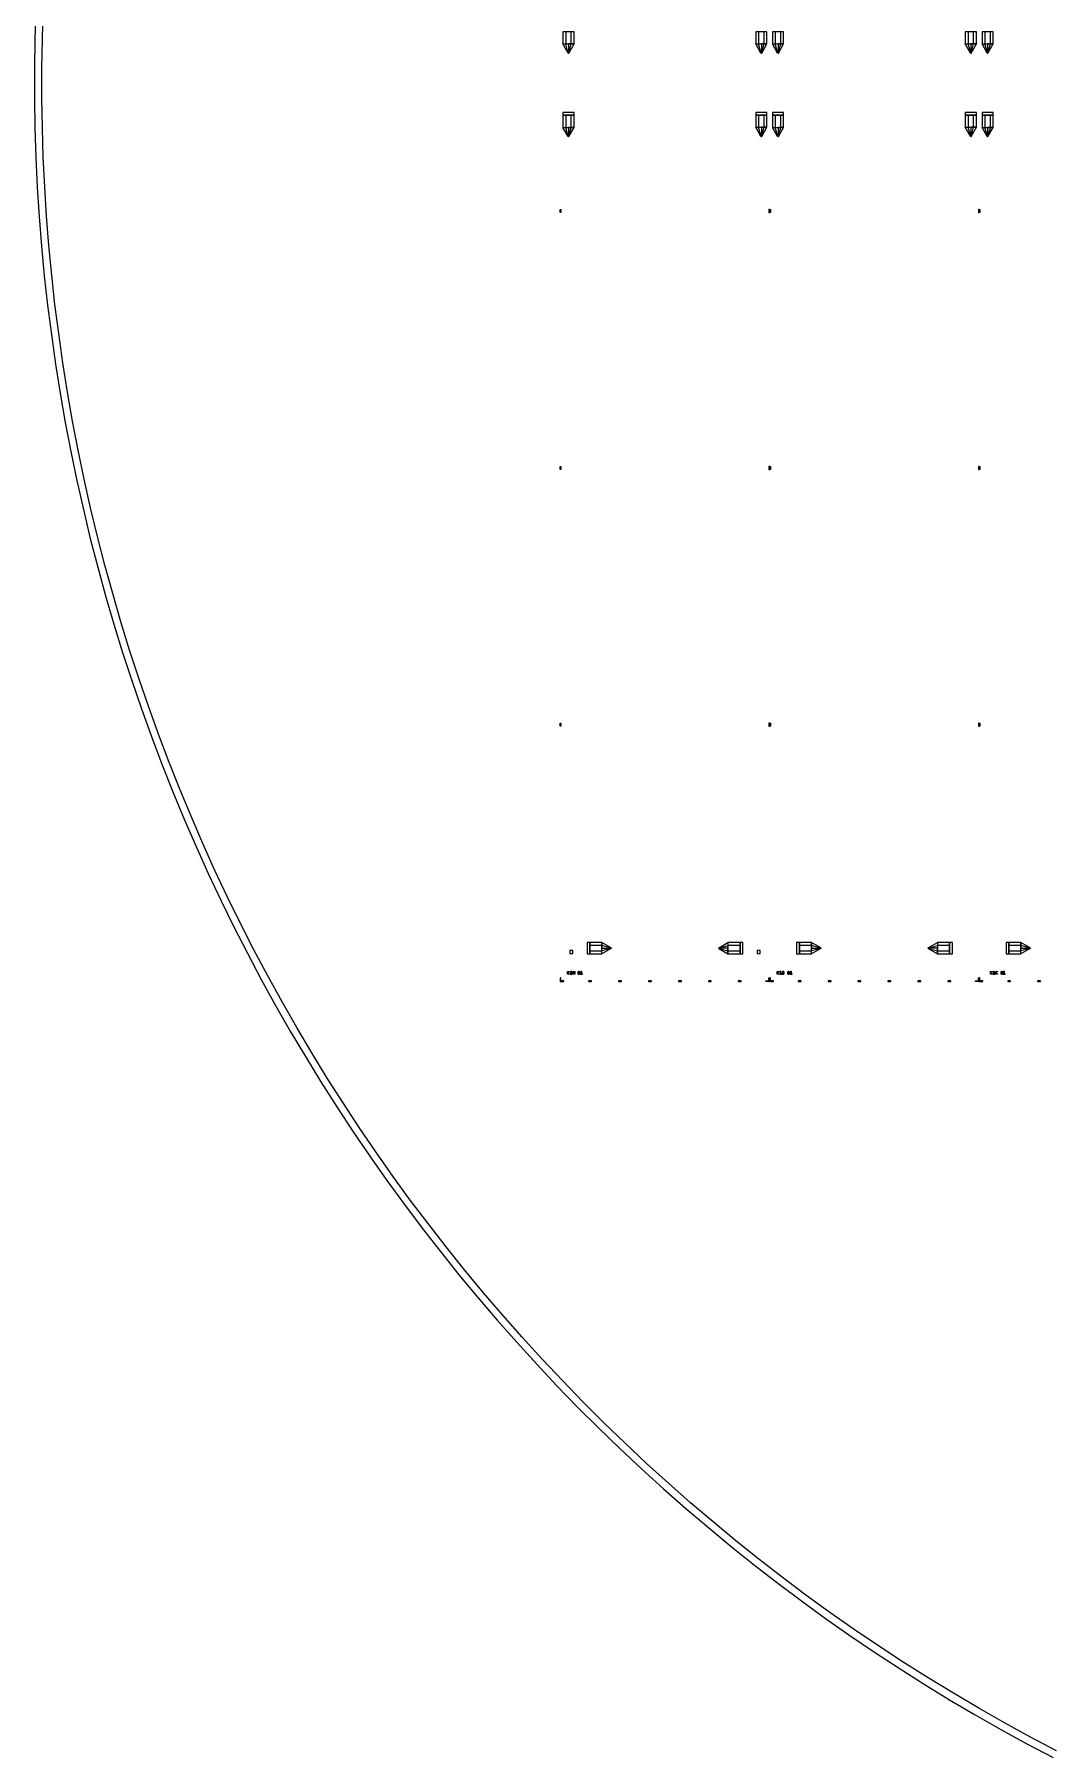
# Model space of a CAD drawing. Extents: x -50899 to 50899, y -48295 to 50898.
# Drawn here: x -50899 to -23503, y -45185 to 1302 of the extents above; entities that cross this region are included whole.
import ezdxf

# ---------------------------------------------------------------- set-up
doc = ezdxf.new("R2010")
doc.units = 0
doc.layers.add('GAP', color=1, linetype='continuous')
doc.layers.add('PIN', color=3, linetype='continuous')

# ---------------------------------------------------------------- blocks, each defined once
blk = doc.blocks.new('C1A')
at = {"layer": 'GAP'}
for points in [[(-100, 48400), (0, 48400), (0, 48380), (-80, 48380), (-80, 48300), (-100, 48300), (-100, 48400)], [(667, 48400), (747, 48400), (747, 48380), (667, 48380), (667, 48400)], [(1474, 48400), (1554, 48400), (1554, 48380), (1474, 48380), (1474, 48400)], [(2281, 48400), (2361, 48400), (2361, 48380), (2281, 48380), (2281, 48400)], [(3089, 48400), (3169, 48400), (3169, 48380), (3089, 48380), (3089, 48400)], [(3896, 48400), (3976, 48400), (3976, 48380), (3896, 48380), (3896, 48400)], [(4703, 48400), (4783, 48400), (4783, 48380), (4703, 48380), (4703, 48400)], [(5550, 48400), (5450, 48400), (5450, 48380), (5530, 48380), (5530, 48300), (5550, 48300), (5550, 48400)], [(-100, 41431), (-100, 41511), (-80, 41511), (-80, 41431), (-100, 41431)], [(5550, 41431), (5550, 41511), (5530, 41511), (5530, 41431), (5550, 41431)], [(-100, 34503), (-100, 34583), (-80, 34583), (-80, 34503), (-100, 34503)], [(5550, 34503), (5550, 34583), (5530, 34583), (5530, 34503), (5550, 34503)], [(-100, 27574), (-100, 27654), (-80, 27654), (-80, 27574), (-100, 27574)], [(5550, 27574), (5550, 27654), (5530, 27654), (5530, 27574), (5550, 27574)], [(-100, 20646), (-100, 20726), (-80, 20726), (-80, 20646), (-100, 20646)], [(5550, 20646), (5550, 20726), (5530, 20726), (5530, 20646), (5550, 20646)], [(-100, 13717), (-100, 13797), (-80, 13797), (-80, 13717), (-100, 13717)], [(5550, 13717), (5550, 13797), (5530, 13797), (5530, 13717), (5550, 13717)], [(-100, 6789), (-100, 6869), (-80, 6869), (-80, 6789), (-100, 6789)], [(5550, 6789), (5550, 6869), (5530, 6869), (5530, 6789), (5550, 6789)], [(-100, -100), (0, -100), (0, -80), (-80, -80), (-80, 0), (-100, 0), (-100, -100)], [(5550, -100), (5450, -100), (5450, -80), (5530, -80), (5530, 0), (5550, 0), (5550, -100)], [(667, -100), (747, -100), (747, -80), (667, -80), (667, -100)], [(1474, -100), (1554, -100), (1554, -80), (1474, -80), (1474, -100)], [(2281, -100), (2361, -100), (2361, -80), (2281, -80), (2281, -100)], [(3089, -100), (3169, -100), (3169, -80), (3089, -80), (3089, -100)], [(3896, -100), (3976, -100), (3976, -80), (3896, -80), (3896, -100)], [(4703, -100), (4783, -100), (4783, -80), (4703, -80), (4703, -100)]]:
    blk.add_lwpolyline(points, dxfattribs=at)
blk = doc.blocks.new('C1AGAP')
for points in [[(-25, 25525), (-25, 25200), (275, 25200), (275, 25525), (-25, 25525)], [(-25, 25525), (-25, 25200), (275, 25200), (275, 25525), (-25, 25525)], [(125, 25200), (125, 24950), (115.16, 24950), (-25, 25200), (125, 25200)], [(125, 25200), (125, 24950), (115.16, 24950), (-25, 25200), (125, 25200)], [(125, 25200), (125, 24950), (134.84, 24950), (275, 25200), (125, 25200)], [(125, 25200), (125, 24950), (134.84, 24950), (275, 25200), (125, 25200)], [(5175, 25525), (5175, 25200), (5475, 25200), (5475, 25525), (5175, 25525)], [(5175, 25525), (5175, 25200), (5475, 25200), (5475, 25525), (5175, 25525)], [(5325, 25200), (5325, 24950), (5315.16, 24950), (5175, 25200), (5325, 25200)], [(5325, 25200), (5325, 24950), (5315.16, 24950), (5175, 25200), (5325, 25200)], [(5325, 25200), (5325, 24950), (5334.84, 24950), (5475, 25200), (5325, 25200)], [(5325, 25200), (5325, 24950), (5334.84, 24950), (5475, 25200), (5325, 25200)], [(-25, 23345), (-25, 23270), (275, 23270), (275, 23345), (-25, 23345)], [(-25, 23345), (-25, 23270), (275, 23270), (275, 23345), (-25, 23345)], [(-25, 23270), (-25, 22945), (275, 22945), (275, 23270), (-25, 23270)], [(-25, 23270), (-25, 22945), (275, 22945), (275, 23270), (-25, 23270)], [(5175, 23350), (5175, 23275), (5475, 23275), (5475, 23350), (5175, 23350)], [(5175, 23350), (5175, 23275), (5475, 23275), (5475, 23350), (5175, 23350)], [(5175, 23275), (5175, 22950), (5475, 22950), (5475, 23275), (5175, 23275)], [(5175, 23275), (5175, 22950), (5475, 22950), (5475, 23275), (5175, 23275)], [(125, 22945), (125, 22695), (115.16, 22695), (-25, 22945), (125, 22945)], [(125, 22945), (125, 22695), (115.16, 22695), (-25, 22945), (125, 22945)], [(125, 22945), (125, 22695), (134.84, 22695), (275, 22945), (125, 22945)], [(125, 22945), (125, 22695), (134.84, 22695), (275, 22945), (125, 22945)], [(5325, 22950), (5325, 22700), (5315.16, 22700), (5175, 22950), (5325, 22950)], [(5325, 22950), (5325, 22700), (5315.16, 22700), (5175, 22950), (5325, 22950)], [(5325, 22950), (5325, 22700), (5334.84, 22700), (5475, 22950), (5325, 22950)], [(5325, 22950), (5325, 22700), (5334.84, 22700), (5475, 22950), (5325, 22950)], [(625, 650), (700, 650), (700, 950), (625, 950), (625, 650)], [(625, 650), (700, 650), (700, 950), (625, 950), (625, 650)], [(700, 650), (1025, 650), (1025, 950), (700, 950), (700, 650)], [(700, 650), (1025, 650), (1025, 950), (700, 950), (700, 650)], [(1025, 800), (1275, 800), (1275, 809.84), (1025, 950), (1025, 800)], [(1025, 800), (1275, 800), (1275, 809.84), (1025, 950), (1025, 800)], [(4425, 800), (4175, 800), (4175, 809.84), (4425, 950), (4425, 800)], [(4425, 800), (4175, 800), (4175, 809.84), (4425, 950), (4425, 800)], [(4750, 950), (4425, 950), (4425, 650), (4750, 650), (4750, 950)], [(4750, 950), (4425, 950), (4425, 650), (4750, 650), (4750, 950)], [(4825, 950), (4750, 950), (4750, 650), (4825, 650), (4825, 950)], [(4825, 950), (4750, 950), (4750, 650), (4825, 650), (4825, 950)], [(160, 740), (160, 660), (240, 660), (240, 740), (160, 740)], [(1025, 800), (1275, 800), (1275, 790.16), (1025, 650), (1025, 800)], [(1025, 800), (1275, 800), (1275, 790.16), (1025, 650), (1025, 800)], [(4425, 800), (4175, 800), (4175, 790.16), (4425, 650), (4425, 800)], [(4425, 800), (4175, 800), (4175, 790.16), (4425, 650), (4425, 800)], [(5210, 740), (5210, 660), (5290, 660), (5290, 740), (5210, 740)]]:
    blk.add_lwpolyline(points)
at = {"layer": 'GAP'}
for points in [[(100, 100), (100, 170), (152.5, 170), (152.5, 161.25), (117.5, 161.25), (117.5, 108.75), (152.5, 108.75), (152.5, 100), (100, 100), (100, 100)], [(170, 100), (222.5, 100), (222.5, 108.75), (205, 108.75), (205, 170), (187.5, 170), (170, 161.25), (170, 152.5), (187.5, 152.5), (187.5, 108.75), (170, 108.75), (170, 100), (170, 100)], [(240, 100), (240, 170), (292.5, 170), (292.5, 100), (275, 100), (275, 161.25), (257.5, 161.25), (257.5, 100), (240, 100)], [(257.5, 135), (257.5, 143.75), (275, 143.75), (275, 135), (257.5, 135)]]:
    blk.add_lwpolyline(points, dxfattribs=at)
blk = doc.blocks.new('C1APIN')
for points in [[(50, 25525), (50, 25200), (200, 25200), (200, 25525), (50, 25525)], [(50, 25525), (50, 25200), (200, 25200), (200, 25525), (50, 25525)], [(125, 25200), (125, 24950), (120, 24950), (50, 25200), (125, 25200)], [(125, 25200), (125, 24950), (120, 24950), (50, 25200), (125, 25200)], [(125, 25200), (125, 24950), (130, 24950), (200, 25200), (125, 25200)], [(125, 25200), (125, 24950), (130, 24950), (200, 25200), (125, 25200)], [(5250, 25525), (5250, 25200), (5400, 25200), (5400, 25525), (5250, 25525)], [(5250, 25525), (5250, 25200), (5400, 25200), (5400, 25525), (5250, 25525)], [(5325, 25200), (5325, 24950), (5320, 24950), (5250, 25200), (5325, 25200)], [(5325, 25200), (5325, 24950), (5320, 24950), (5250, 25200), (5325, 25200)], [(5325, 25200), (5325, 24950), (5330, 24950), (5400, 25200), (5325, 25200)], [(5325, 25200), (5325, 24950), (5330, 24950), (5400, 25200), (5325, 25200)], [(50, 23270), (50, 22945), (200, 22945), (200, 23270), (50, 23270)], [(50, 23270), (50, 22945), (200, 22945), (200, 23270), (50, 23270)], [(5250, 23275), (5250, 22950), (5400, 22950), (5400, 23275), (5250, 23275)], [(5250, 23275), (5250, 22950), (5400, 22950), (5400, 23275), (5250, 23275)], [(125, 22945), (125, 22695), (120, 22695), (50, 22945), (125, 22945)], [(125, 22945), (125, 22695), (120, 22695), (50, 22945), (125, 22945)], [(125, 22945), (125, 22695), (130, 22695), (200, 22945), (125, 22945)], [(125, 22945), (125, 22695), (130, 22695), (200, 22945), (125, 22945)], [(5325, 22950), (5325, 22700), (5320, 22700), (5250, 22950), (5325, 22950)], [(5325, 22950), (5325, 22700), (5320, 22700), (5250, 22950), (5325, 22950)], [(5325, 22950), (5325, 22700), (5330, 22700), (5400, 22950), (5325, 22950)], [(5325, 22950), (5325, 22700), (5330, 22700), (5400, 22950), (5325, 22950)], [(700, 725), (1025, 725), (1025, 875), (700, 875), (700, 725)], [(700, 725), (1025, 725), (1025, 875), (700, 875), (700, 725)], [(1025, 800), (1275, 800), (1275, 805), (1025, 875), (1025, 800)], [(1025, 800), (1275, 800), (1275, 805), (1025, 875), (1025, 800)], [(1025, 800), (1275, 800), (1275, 795), (1025, 725), (1025, 800)], [(1025, 800), (1275, 800), (1275, 795), (1025, 725), (1025, 800)], [(4425, 800), (4175, 800), (4175, 805), (4425, 875), (4425, 800)], [(4425, 800), (4175, 800), (4175, 805), (4425, 875), (4425, 800)], [(4425, 800), (4175, 800), (4175, 795), (4425, 725), (4425, 800)], [(4425, 800), (4175, 800), (4175, 795), (4425, 725), (4425, 800)], [(4750, 875), (4425, 875), (4425, 725), (4750, 725), (4750, 875)], [(4750, 875), (4425, 875), (4425, 725), (4750, 725), (4750, 875)]]:
    blk.add_lwpolyline(points)
blk = doc.blocks.new('C1B')
at = {"layer": 'GAP'}
for points in [[(-100, 48400), (0, 48400), (0, 48380), (-80, 48380), (-80, 48300), (-100, 48300), (-100, 48400)], [(667, 48400), (747, 48400), (747, 48380), (667, 48380), (667, 48400)], [(1474, 48400), (1554, 48400), (1554, 48380), (1474, 48380), (1474, 48400)], [(2281, 48400), (2361, 48400), (2361, 48380), (2281, 48380), (2281, 48400)], [(3089, 48400), (3169, 48400), (3169, 48380), (3089, 48380), (3089, 48400)], [(3896, 48400), (3976, 48400), (3976, 48380), (3896, 48380), (3896, 48400)], [(4703, 48400), (4783, 48400), (4783, 48380), (4703, 48380), (4703, 48400)], [(5550, 48400), (5450, 48400), (5450, 48380), (5530, 48380), (5530, 48300), (5550, 48300), (5550, 48400)], [(-100, 41431), (-100, 41511), (-80, 41511), (-80, 41431), (-100, 41431)], [(5550, 41431), (5550, 41511), (5530, 41511), (5530, 41431), (5550, 41431)], [(-100, 34503), (-100, 34583), (-80, 34583), (-80, 34503), (-100, 34503)], [(5550, 34503), (5550, 34583), (5530, 34583), (5530, 34503), (5550, 34503)], [(-100, 27574), (-100, 27654), (-80, 27654), (-80, 27574), (-100, 27574)], [(5550, 27574), (5550, 27654), (5530, 27654), (5530, 27574), (5550, 27574)], [(-100, 20646), (-100, 20726), (-80, 20726), (-80, 20646), (-100, 20646)], [(5550, 20646), (5550, 20726), (5530, 20726), (5530, 20646), (5550, 20646)], [(-100, 13717), (-100, 13797), (-80, 13797), (-80, 13717), (-100, 13717)], [(5550, 13717), (5550, 13797), (5530, 13797), (5530, 13717), (5550, 13717)], [(-100, 6789), (-100, 6869), (-80, 6869), (-80, 6789), (-100, 6789)], [(5550, 6789), (5550, 6869), (5530, 6869), (5530, 6789), (5550, 6789)], [(-100, -100), (0, -100), (0, -80), (-80, -80), (-80, 0), (-100, 0), (-100, -100)], [(5550, -100), (5450, -100), (5450, -80), (5530, -80), (5530, 0), (5550, 0), (5550, -100)], [(667, -100), (747, -100), (747, -80), (667, -80), (667, -100)], [(1474, -100), (1554, -100), (1554, -80), (1474, -80), (1474, -100)], [(2281, -100), (2361, -100), (2361, -80), (2281, -80), (2281, -100)], [(3089, -100), (3169, -100), (3169, -80), (3089, -80), (3089, -100)], [(3896, -100), (3976, -100), (3976, -80), (3896, -80), (3896, -100)], [(4703, -100), (4783, -100), (4783, -80), (4703, -80), (4703, -100)]]:
    blk.add_lwpolyline(points, dxfattribs=at)
blk = doc.blocks.new('C1BGAP')
for points in [[(-25, 25525), (-25, 25200), (275, 25200), (275, 25525), (-25, 25525)], [(-25, 25525), (-25, 25200), (275, 25200), (275, 25525), (-25, 25525)], [(125, 25200), (125, 24950), (115.16, 24950), (-25, 25200), (125, 25200)], [(125, 25200), (125, 24950), (115.16, 24950), (-25, 25200), (125, 25200)], [(125, 25200), (125, 24950), (134.84, 24950), (275, 25200), (125, 25200)], [(125, 25200), (125, 24950), (134.84, 24950), (275, 25200), (125, 25200)], [(5175, 25525), (5175, 25200), (5475, 25200), (5475, 25525), (5175, 25525)], [(5175, 25525), (5175, 25200), (5475, 25200), (5475, 25525), (5175, 25525)], [(5325, 25200), (5325, 24950), (5315.16, 24950), (5175, 25200), (5325, 25200)], [(5325, 25200), (5325, 24950), (5315.16, 24950), (5175, 25200), (5325, 25200)], [(5325, 25200), (5325, 24950), (5334.84, 24950), (5475, 25200), (5325, 25200)], [(5325, 25200), (5325, 24950), (5334.84, 24950), (5475, 25200), (5325, 25200)], [(-25, 23345), (-25, 23270), (275, 23270), (275, 23345), (-25, 23345)], [(-25, 23345), (-25, 23270), (275, 23270), (275, 23345), (-25, 23345)], [(-25, 23270), (-25, 22945), (275, 22945), (275, 23270), (-25, 23270)], [(-25, 23270), (-25, 22945), (275, 22945), (275, 23270), (-25, 23270)], [(5175, 23350), (5175, 23275), (5475, 23275), (5475, 23350), (5175, 23350)], [(5175, 23350), (5175, 23275), (5475, 23275), (5475, 23350), (5175, 23350)], [(5175, 23275), (5175, 22950), (5475, 22950), (5475, 23275), (5175, 23275)], [(5175, 23275), (5175, 22950), (5475, 22950), (5475, 23275), (5175, 23275)], [(125, 22945), (125, 22695), (115.16, 22695), (-25, 22945), (125, 22945)], [(125, 22945), (125, 22695), (115.16, 22695), (-25, 22945), (125, 22945)], [(125, 22945), (125, 22695), (134.84, 22695), (275, 22945), (125, 22945)], [(125, 22945), (125, 22695), (134.84, 22695), (275, 22945), (125, 22945)], [(5325, 22950), (5325, 22700), (5315.16, 22700), (5175, 22950), (5325, 22950)], [(5325, 22950), (5325, 22700), (5315.16, 22700), (5175, 22950), (5325, 22950)], [(5325, 22950), (5325, 22700), (5334.84, 22700), (5475, 22950), (5325, 22950)], [(5325, 22950), (5325, 22700), (5334.84, 22700), (5475, 22950), (5325, 22950)], [(625, 650), (700, 650), (700, 950), (625, 950), (625, 650)], [(625, 650), (700, 650), (700, 950), (625, 950), (625, 650)], [(700, 650), (1025, 650), (1025, 950), (700, 950), (700, 650)], [(700, 650), (1025, 650), (1025, 950), (700, 950), (700, 650)], [(1025, 800), (1275, 800), (1275, 809.84), (1025, 950), (1025, 800)], [(1025, 800), (1275, 800), (1275, 809.84), (1025, 950), (1025, 800)], [(4425, 800), (4175, 800), (4175, 809.84), (4425, 950), (4425, 800)], [(4425, 800), (4175, 800), (4175, 809.84), (4425, 950), (4425, 800)], [(4750, 950), (4425, 950), (4425, 650), (4750, 650), (4750, 950)], [(4750, 950), (4425, 950), (4425, 650), (4750, 650), (4750, 950)], [(4825, 950), (4750, 950), (4750, 650), (4825, 650), (4825, 950)], [(4825, 950), (4750, 950), (4750, 650), (4825, 650), (4825, 950)], [(1025, 800), (1275, 800), (1275, 790.16), (1025, 650), (1025, 800)], [(1025, 800), (1275, 800), (1275, 790.16), (1025, 650), (1025, 800)], [(4425, 800), (4175, 800), (4175, 790.16), (4425, 650), (4425, 800)], [(4425, 800), (4175, 800), (4175, 790.16), (4425, 650), (4425, 800)]]:
    blk.add_lwpolyline(points)
at = {"layer": 'GAP'}
for points in [[(100, 100), (100, 170), (152.5, 170), (152.5, 161.25), (117.5, 161.25), (117.5, 108.75), (152.5, 108.75), (152.5, 100), (100, 100), (100, 100)], [(170, 100), (222.5, 100), (222.5, 108.75), (205, 108.75), (205, 170), (187.5, 170), (170, 161.25), (170, 152.5), (187.5, 152.5), (187.5, 108.75), (170, 108.75), (170, 100), (170, 100)], [(240, 100), (257.5, 100), (257.5, 170), (240, 170), (240, 100)], [(257.5, 100), (275, 100), (292.5, 108.75), (292.5, 126.25), (275, 135), (292.5, 143.75), (292.5, 161.25), (275, 170), (257.5, 170), (257.5, 161.25), (275, 161.25), (275, 143.75), (257.5, 143.75), (257.5, 126.25), (275, 126.25), (275, 108.75), (257.5, 108.75), (257.5, 100)]]:
    blk.add_lwpolyline(points, dxfattribs=at)
blk = doc.blocks.new('C1BPIN')
for points in [[(50, 25525), (50, 25200), (200, 25200), (200, 25525), (50, 25525)], [(50, 25525), (50, 25200), (200, 25200), (200, 25525), (50, 25525)], [(125, 25200), (125, 24950), (120, 24950), (50, 25200), (125, 25200)], [(125, 25200), (125, 24950), (120, 24950), (50, 25200), (125, 25200)], [(125, 25200), (125, 24950), (130, 24950), (200, 25200), (125, 25200)], [(125, 25200), (125, 24950), (130, 24950), (200, 25200), (125, 25200)], [(5250, 25525), (5250, 25200), (5400, 25200), (5400, 25525), (5250, 25525)], [(5250, 25525), (5250, 25200), (5400, 25200), (5400, 25525), (5250, 25525)], [(5325, 25200), (5325, 24950), (5320, 24950), (5250, 25200), (5325, 25200)], [(5325, 25200), (5325, 24950), (5320, 24950), (5250, 25200), (5325, 25200)], [(5325, 25200), (5325, 24950), (5330, 24950), (5400, 25200), (5325, 25200)], [(5325, 25200), (5325, 24950), (5330, 24950), (5400, 25200), (5325, 25200)], [(50, 23270), (50, 22945), (200, 22945), (200, 23270), (50, 23270)], [(50, 23270), (50, 22945), (200, 22945), (200, 23270), (50, 23270)], [(5250, 23275), (5250, 22950), (5400, 22950), (5400, 23275), (5250, 23275)], [(5250, 23275), (5250, 22950), (5400, 22950), (5400, 23275), (5250, 23275)], [(125, 22945), (125, 22695), (120, 22695), (50, 22945), (125, 22945)], [(125, 22945), (125, 22695), (120, 22695), (50, 22945), (125, 22945)], [(125, 22945), (125, 22695), (130, 22695), (200, 22945), (125, 22945)], [(125, 22945), (125, 22695), (130, 22695), (200, 22945), (125, 22945)], [(5325, 22950), (5325, 22700), (5320, 22700), (5250, 22950), (5325, 22950)], [(5325, 22950), (5325, 22700), (5320, 22700), (5250, 22950), (5325, 22950)], [(5325, 22950), (5325, 22700), (5330, 22700), (5400, 22950), (5325, 22950)], [(5325, 22950), (5325, 22700), (5330, 22700), (5400, 22950), (5325, 22950)], [(700, 725), (1025, 725), (1025, 875), (700, 875), (700, 725)], [(700, 725), (1025, 725), (1025, 875), (700, 875), (700, 725)], [(1025, 800), (1275, 800), (1275, 805), (1025, 875), (1025, 800)], [(1025, 800), (1275, 800), (1275, 805), (1025, 875), (1025, 800)], [(1025, 800), (1275, 800), (1275, 795), (1025, 725), (1025, 800)], [(1025, 800), (1275, 800), (1275, 795), (1025, 725), (1025, 800)], [(4425, 800), (4175, 800), (4175, 805), (4425, 875), (4425, 800)], [(4425, 800), (4175, 800), (4175, 805), (4425, 875), (4425, 800)], [(4425, 800), (4175, 800), (4175, 795), (4425, 725), (4425, 800)], [(4425, 800), (4175, 800), (4175, 795), (4425, 725), (4425, 800)], [(4750, 875), (4425, 875), (4425, 725), (4750, 725), (4750, 875)], [(4750, 875), (4425, 875), (4425, 725), (4750, 725), (4750, 875)]]:
    blk.add_lwpolyline(points)
blk = doc.blocks.new('C1C')
at = {"layer": 'GAP'}
for points in [[(-100, 48400), (0, 48400), (0, 48380), (-80, 48380), (-80, 48300), (-100, 48300), (-100, 48400)], [(667, 48400), (747, 48400), (747, 48380), (667, 48380), (667, 48400)], [(1474, 48400), (1554, 48400), (1554, 48380), (1474, 48380), (1474, 48400)], [(2281, 48400), (2361, 48400), (2361, 48380), (2281, 48380), (2281, 48400)], [(3089, 48400), (3169, 48400), (3169, 48380), (3089, 48380), (3089, 48400)], [(3896, 48400), (3976, 48400), (3976, 48380), (3896, 48380), (3896, 48400)], [(4703, 48400), (4783, 48400), (4783, 48380), (4703, 48380), (4703, 48400)], [(5550, 48400), (5450, 48400), (5450, 48380), (5530, 48380), (5530, 48300), (5550, 48300), (5550, 48400)], [(-100, 41431), (-100, 41511), (-80, 41511), (-80, 41431), (-100, 41431)], [(5550, 41431), (5550, 41511), (5530, 41511), (5530, 41431), (5550, 41431)], [(-100, 34503), (-100, 34583), (-80, 34583), (-80, 34503), (-100, 34503)], [(5550, 34503), (5550, 34583), (5530, 34583), (5530, 34503), (5550, 34503)], [(-100, 27574), (-100, 27654), (-80, 27654), (-80, 27574), (-100, 27574)], [(5550, 27574), (5550, 27654), (5530, 27654), (5530, 27574), (5550, 27574)], [(-100, 20646), (-100, 20726), (-80, 20726), (-80, 20646), (-100, 20646)], [(5550, 20646), (5550, 20726), (5530, 20726), (5530, 20646), (5550, 20646)], [(-100, 13717), (-100, 13797), (-80, 13797), (-80, 13717), (-100, 13717)], [(5550, 13717), (5550, 13797), (5530, 13797), (5530, 13717), (5550, 13717)], [(-100, 6789), (-100, 6869), (-80, 6869), (-80, 6789), (-100, 6789)], [(5550, 6789), (5550, 6869), (5530, 6869), (5530, 6789), (5550, 6789)], [(-100, -100), (0, -100), (0, -80), (-80, -80), (-80, 0), (-100, 0), (-100, -100)], [(5550, -100), (5450, -100), (5450, -80), (5530, -80), (5530, 0), (5550, 0), (5550, -100)], [(667, -100), (747, -100), (747, -80), (667, -80), (667, -100)], [(1474, -100), (1554, -100), (1554, -80), (1474, -80), (1474, -100)], [(2281, -100), (2361, -100), (2361, -80), (2281, -80), (2281, -100)], [(3089, -100), (3169, -100), (3169, -80), (3089, -80), (3089, -100)], [(3896, -100), (3976, -100), (3976, -80), (3896, -80), (3896, -100)], [(4703, -100), (4783, -100), (4783, -80), (4703, -80), (4703, -100)]]:
    blk.add_lwpolyline(points, dxfattribs=at)
blk = doc.blocks.new('C1CGAP')
for points in [[(-25, 25525), (-25, 25200), (275, 25200), (275, 25525), (-25, 25525)], [(-25, 25525), (-25, 25200), (275, 25200), (275, 25525), (-25, 25525)], [(125, 25200), (125, 24950), (115.158, 24950), (-25, 25200), (125, 25200)], [(125, 25200), (125, 24950), (115.158, 24950), (-25, 25200), (125, 25200)], [(125, 25200), (125, 24950), (134.842, 24950), (275, 25200), (125, 25200)], [(125, 25200), (125, 24950), (134.842, 24950), (275, 25200), (125, 25200)], [(-25, 23345), (-25, 23270), (275, 23270), (275, 23345), (-25, 23345)], [(-25, 23345), (-25, 23270), (275, 23270), (275, 23345), (-25, 23345)], [(-25, 23270), (-25, 22945), (275, 22945), (275, 23270), (-25, 23270)], [(-25, 23270), (-25, 22945), (275, 22945), (275, 23270), (-25, 23270)], [(125, 22945), (125, 22695), (115.158, 22695), (-25, 22945), (125, 22945)], [(125, 22945), (125, 22695), (115.158, 22695), (-25, 22945), (125, 22945)], [(125, 22945), (125, 22695), (134.842, 22695), (275, 22945), (125, 22945)], [(125, 22945), (125, 22695), (134.842, 22695), (275, 22945), (125, 22945)], [(625, 650), (700, 650), (700, 950), (625, 950), (625, 650)], [(625, 650), (700, 650), (700, 950), (625, 950), (625, 650)], [(700, 650), (1025, 650), (1025, 950), (700, 950), (700, 650)], [(700, 650), (1025, 650), (1025, 950), (700, 950), (700, 650)], [(1025, 800), (1275, 800), (1275, 809.842), (1025, 950), (1025, 800)], [(1025, 800), (1275, 800), (1275, 809.842), (1025, 950), (1025, 800)], [(1025, 800), (1275, 800), (1275, 790.158), (1025, 650), (1025, 800)], [(1025, 800), (1275, 800), (1275, 790.158), (1025, 650), (1025, 800)]]:
    blk.add_lwpolyline(points)
at = {"layer": 'GAP'}
for points in [[(200, 100), (200, 170), (252.5, 170), (252.5, 161.25), (217.5, 161.25), (217.5, 108.75), (252.5, 108.75), (252.5, 100), (200, 100), (200, 100)], [(270, 100), (322.5, 100), (322.5, 108.75), (305, 108.75), (305, 170), (287.5, 170), (270, 161.25), (270, 152.5), (287.5, 152.5), (287.5, 108.75), (270, 108.75), (270, 100), (270, 100)], [(340, 100), (340, 170), (392.5, 170), (392.5, 161.25), (357.5, 161.25), (357.5, 108.75), (392.5, 108.75), (392.5, 100), (340, 100), (340, 100)]]:
    blk.add_lwpolyline(points, dxfattribs=at)
blk = doc.blocks.new('C1CPIN')
for points in [[(50, 25525), (50, 25200), (200, 25200), (200, 25525), (50, 25525)], [(50, 25525), (50, 25200), (200, 25200), (200, 25525), (50, 25525)], [(125, 25200), (125, 24950), (120, 24950), (50, 25200), (125, 25200)], [(125, 25200), (125, 24950), (120, 24950), (50, 25200), (125, 25200)], [(125, 25200), (125, 24950), (130, 24950), (200, 25200), (125, 25200)], [(125, 25200), (125, 24950), (130, 24950), (200, 25200), (125, 25200)], [(50, 23270), (50, 22945), (200, 22945), (200, 23270), (50, 23270)], [(50, 23270), (50, 22945), (200, 22945), (200, 23270), (50, 23270)], [(125, 22945), (125, 22695), (120, 22695), (50, 22945), (125, 22945)], [(125, 22945), (125, 22695), (120, 22695), (50, 22945), (125, 22945)], [(125, 22945), (125, 22695), (130, 22695), (200, 22945), (125, 22945)], [(125, 22945), (125, 22695), (130, 22695), (200, 22945), (125, 22945)], [(700, 725), (1025, 725), (1025, 875), (700, 875), (700, 725)], [(700, 725), (1025, 725), (1025, 875), (700, 875), (700, 725)], [(1025, 800), (1275, 800), (1275, 805), (1025, 875), (1025, 800)], [(1025, 800), (1275, 800), (1275, 805), (1025, 875), (1025, 800)], [(1025, 800), (1275, 800), (1275, 795), (1025, 725), (1025, 800)], [(1025, 800), (1275, 800), (1275, 795), (1025, 725), (1025, 800)]]:
    blk.add_lwpolyline(points)

msp = doc.modelspace()

# ---------------------------------------------------------------- linework, layer by layer
for points in [[(-50862, 1979), (-50886, 1180), (-50899, 380), (-50898, -419), (-50885, -1219), (-50860, -2018), (-50822, -2817), (-50771, -3615), (-50708, -4413), (-50633, -5209), (-50545, -6004), (-50444, -6797), (-50331, -7589), (-50206, -8378), (-50068, -9166), (-49918, -9952), (-49755, -10735), (-49580, -11515), (-49393, -12293), (-49194, -13067), (-48983, -13839), (-48759, -14606), (-48524, -15371), (-48276, -16131), (-48017, -16888), (-47746, -17640), (-47463, -18388), (-47168, -19131), (-46861, -19870), (-46543, -20604), (-46214, -21332), (-45873, -22056), (-45521, -22774), (-45158, -23486), (-44783, -24193), (-44397, -24893), (-44001, -25588), (-43593, -26276), (-43175, -26958), (-42746, -27633), (-42307, -28301), (-41857, -28962), (-41397, -29616), (-40926, -30263), (-40446, -30902), (-39955, -31534), (-39455, -32158), (-38945, -32774), (-38425, -33381), (-37896, -33981), (-37357, -34572), (-36810, -35155), (-36253, -35729), (-35687, -36294), (-35112, -36850), (-34529, -37397), (-33937, -37935), (-33337, -38464), (-32729, -38983), (-32112, -39492), (-31488, -39992), (-30855, -40482), (-30216, -40961), (-29568, -41431), (-28914, -41890), (-28252, -42340), (-27583, -42778), (-26908, -43206), (-26226, -43624), (-25537, -44030), (-24842, -44426), (-24141, -44811), (-23434, -45185)], [(-23342, -45007), (-24046, -44635), (-24745, -44252), (-25437, -43857), (-26123, -43452), (-26802, -43036), (-27475, -42610), (-28141, -42173), (-28800, -41726), (-29452, -41268), (-30097, -40800), (-30734, -40322), (-31364, -39835), (-31986, -39337), (-32600, -38830), (-33206, -38313), (-33804, -37786), (-34393, -37250), (-34974, -36705), (-35547, -36151), (-36110, -35588), (-36665, -35017), (-37211, -34436), (-37747, -33847), (-38274, -33250), (-38792, -32645), (-39300, -32031), (-39798, -31410), (-40287, -30781), (-40766, -30144), (-41234, -29500), (-41692, -28848), (-42141, -28190), (-42578, -27524), (-43005, -26852), (-43422, -26173), (-43828, -25487), (-44223, -24796), (-44607, -24098), (-44980, -23394), (-45342, -22684), (-45693, -21969), (-46032, -21249), (-46361, -20523), (-46677, -19792), (-46982, -19056), (-47276, -18316), (-47558, -17571), (-47828, -16821), (-48087, -16068), (-48333, -15310), (-48568, -14549), (-48790, -13784), (-49001, -13016), (-49199, -12244), (-49386, -11470), (-49560, -10693), (-49722, -9913), (-49871, -9130), (-50008, -8346), (-50133, -7559), (-50246, -6770), (-50346, -5980), (-50434, -5188), (-50509, -4395), (-50572, -3601), (-50622, -2806), (-50660, -2010), (-50685, -1214), (-50698, -418), (-50699, 379), (-50686, 1175), (-50662, 1971)]]:
    msp.add_lwpolyline(points)
at = {"layer": 'GAP'}
for points in [[(-36525, -24050), (-36525, -23980), (-36472, -23980), (-36472, -23989), (-36508, -23989), (-36508, -24041), (-36472, -24041), (-36472, -24050), (-36525, -24050), (-36525, -24050)], [(-36455, -24050), (-36402, -24050), (-36402, -24041), (-36420, -24041), (-36420, -23980), (-36438, -23980), (-36455, -23989), (-36455, -23998), (-36438, -23998), (-36438, -24041), (-36455, -24041), (-36455, -24050), (-36455, -24050)], [(-36385, -24050), (-36385, -23980), (-36332, -23980), (-36332, -24050), (-36350, -24050), (-36350, -23989), (-36368, -23989), (-36368, -24050), (-36385, -24050)], [(-36368, -24015), (-36368, -24006), (-36350, -24006), (-36350, -24015), (-36368, -24015)], [(-36245, -24041), (-36228, -24050), (-36228, -23980), (-36245, -23989), (-36245, -24041)], [(-36228, -24050), (-36210, -24050), (-36192, -24041), (-36192, -23989), (-36210, -23980), (-36228, -23980), (-36228, -23989), (-36210, -23989), (-36210, -24041), (-36228, -24041), (-36228, -24050)], [(-36228, -24041), (-36219, -24041), (-36210, -23993), (-36210, -23989), (-36219, -23989), (-36228, -24037), (-36228, -24041)], [(-36175, -24050), (-36122, -24050), (-36122, -24041), (-36140, -24041), (-36140, -23980), (-36158, -23980), (-36175, -23989), (-36175, -23998), (-36158, -23998), (-36158, -24041), (-36175, -24041), (-36175, -24050), (-36175, -24050)], [(-30875, -24050), (-30875, -23980), (-30822, -23980), (-30822, -23989), (-30858, -23989), (-30858, -24041), (-30822, -24041), (-30822, -24050), (-30875, -24050), (-30875, -24050)], [(-30805, -24050), (-30752, -24050), (-30752, -24041), (-30770, -24041), (-30770, -23980), (-30788, -23980), (-30805, -23989), (-30805, -23998), (-30788, -23998), (-30788, -24041), (-30805, -24041), (-30805, -24050), (-30805, -24050)], [(-30735, -24050), (-30718, -24050), (-30718, -23980), (-30735, -23980), (-30735, -24050)], [(-30718, -24050), (-30700, -24050), (-30682, -24041), (-30682, -24024), (-30700, -24015), (-30682, -24006), (-30682, -23989), (-30700, -23980), (-30718, -23980), (-30718, -23989), (-30700, -23989), (-30700, -24006), (-30718, -24006), (-30718, -24024), (-30700, -24024), (-30700, -24041), (-30718, -24041), (-30718, -24050)], [(-30595, -24041), (-30578, -24050), (-30578, -23980), (-30595, -23989), (-30595, -24041)], [(-30578, -24050), (-30560, -24050), (-30542, -24041), (-30542, -23989), (-30560, -23980), (-30578, -23980), (-30578, -23989), (-30560, -23989), (-30560, -24041), (-30578, -24041), (-30578, -24050)], [(-30578, -24041), (-30569, -24041), (-30560, -23993), (-30560, -23989), (-30569, -23989), (-30578, -24037), (-30578, -24041)], [(-30525, -24050), (-30472, -24050), (-30472, -24041), (-30490, -24041), (-30490, -23980), (-30508, -23980), (-30525, -23989), (-30525, -23998), (-30508, -23998), (-30508, -24041), (-30525, -24041), (-30525, -24050), (-30525, -24050)], [(-25125, -24050), (-25125, -23980), (-25072, -23980), (-25072, -23989), (-25108, -23989), (-25108, -24041), (-25072, -24041), (-25072, -24050), (-25125, -24050), (-25125, -24050)], [(-25055, -24050), (-25002, -24050), (-25002, -24041), (-25020, -24041), (-25020, -23980), (-25038, -23980), (-25055, -23989), (-25055, -23998), (-25038, -23998), (-25038, -24041), (-25055, -24041), (-25055, -24050), (-25055, -24050)], [(-24985, -24050), (-24985, -23980), (-24932, -23980), (-24932, -23989), (-24968, -23989), (-24968, -24041), (-24932, -24041), (-24932, -24050), (-24985, -24050), (-24985, -24050)], [(-24845, -24041), (-24828, -24050), (-24828, -23980), (-24845, -23989), (-24845, -24041)], [(-24828, -24050), (-24810, -24050), (-24792, -24041), (-24792, -23989), (-24810, -23980), (-24828, -23980), (-24828, -23989), (-24810, -23989), (-24810, -24041), (-24828, -24041), (-24828, -24050)], [(-24828, -24041), (-24819, -24041), (-24810, -23993), (-24810, -23989), (-24819, -23989), (-24828, -24037), (-24828, -24041)], [(-24775, -24050), (-24722, -24050), (-24722, -24041), (-24740, -24041), (-24740, -23980), (-24758, -23980), (-24775, -23989), (-24775, -23998), (-24758, -23998), (-24758, -24041), (-24775, -24041), (-24775, -24050), (-24775, -24050)]]:
    msp.add_lwpolyline(points, dxfattribs=at)

# ---------------------------------------------------------------- block references
for name, p in [('C1A', (-36625, -24150)), ('C1B', (-30975, -24150)), ('C1C', (-25325, -24150))]:
    msp.add_blockref(name, p)
for name, p in [('C1AGAP', (-36625, -24150)), ('C1BGAP', (-30975, -24150)), ('C1CGAP', (-25325, -24150))]:
    msp.add_blockref(name, p, dxfattribs=at)
at = {"layer": 'PIN'}
for name, p in [('C1APIN', (-36625, -24150)), ('C1BPIN', (-30975, -24150)), ('C1CPIN', (-25325, -24150))]:
    msp.add_blockref(name, p, dxfattribs=at)

doc.saveas('drawing.dxf')
